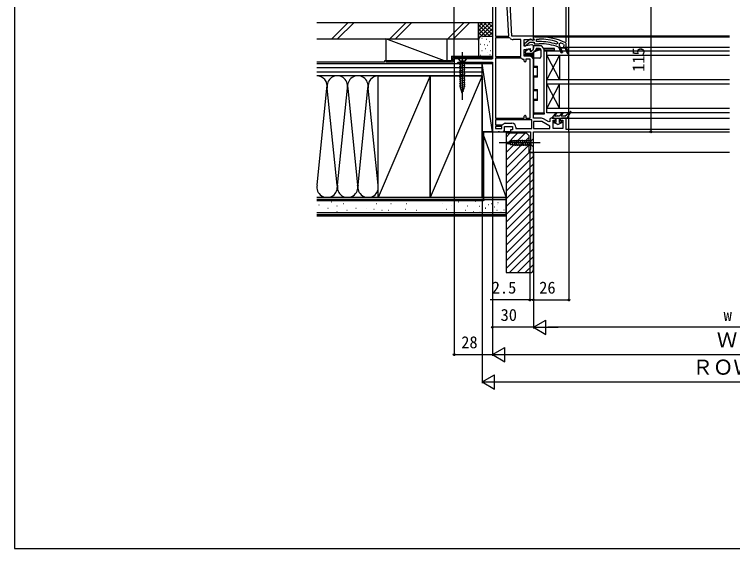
# Model space of a CAD drawing. Units: millimetres, scale not verified. Extents: x -525 to 525, y -783 to 779.
# Drawn here: x -525 to 1, y -783 to -392 of the extents above; entities that cross this region are included whole.
import ezdxf
from ezdxf.enums import TextEntityAlignment as Align

# ---------------------------------------------------------------- set-up
doc = ezdxf.new("R2010")
doc.units = ezdxf.units.MM
doc.header["$LTSCALE"] = 4
for name, color, linetype in [('0-2_YKK_11', 7, 'Continuous'), ('0-3_YKK_12', 2, 'Continuous'), ('0-4_YKK_13', 4, 'Continuous'), ('0-6_YKK_D', 6, 'Continuous'), ('0-7_YKK_ZWAK', 7, 'Continuous'), ('0-8_YSS_K', 3, 'Continuous'), ('0-9_YSS_KE', 3, 'Continuous')]:
    doc.layers.add(name, color=color, linetype=linetype)
doc.styles.add('ＭＳ ゴシック', font='')
doc.styles.get('ＭＳ ゴシック').set_extended_font_data('MS Gothic')

msp = doc.modelspace()

# ---------------------------------------------------------------- linework, layer by layer
at = {"layer": '0-2_YKK_11'}
for p, q in [((-129.8, -467.7), (-132, -467.7)), ((-165.1, -471.4), (-160.7, -471.4))]:
    msp.add_line(p, q, dxfattribs=at)
for points in [[(-175, -363.7), (-175, -424.3), (-203, -424.3), (-203, -427.7), (-201.1, -427.7), (-200.6, -427.2), (-200.1, -426.7), (-175, -426.7), (-175, -477.7), (-170.758, -477.7), (-170.575, -477.58), (-170.025, -477.58), (-169.842, -477.7), (-167.2, -477.7)], [(-146.174, -413.915), (-151.8, -414.907), (-151.8, -410.1), (-146.444, -410.1), (-145.576, -410.642), (-145, -410.323), (-145, -407.7), (-160.642, -407.7), (-162.95, -363.648)], [(-162.076, -409.076), (-162.458, -408.9), (-172.6, -408.9), (-172.6, -422.6)], [(-172.6, -422.6), (-154.2, -422.6), (-154.2, -410.1), (-159.865, -410.1)], [(-147.517, -410.113), (-151.501, -413.225), (-151.501, -414.7), (-150.399, -414.7), (-149.9, -414.225), (-149.708, -413.855), (-147.462, -412.1), (-144.301, -412.1), (-144.301, -413.2), (-140.633, -413.2)], [(-140.633, -408.2), (-145.001, -408.2), (-145.001, -409.3), (-144.563, -409.796), (-144.301, -410.094), (-144.301, -410.5), (-145.701, -410.5), (-146.101, -410.3)], [(-140.633, -411.6), (-142.701, -411.6), (-142.701, -409.8), (-140.633, -409.8)], [(-147.9, -422.2), (-151.8, -422.2), (-151.8, -417.344), (-147.4, -416.568), (-147.4, -418.7), (-146.5, -418.7), (-145, -417.2), (-145, -414.9)], [(-127.756, -411.709), (-127.401, -412.187), (-127.401, -413.024), (-128.048, -413.501)], [(-119.972, -420.448), (-121.663, -416.2), (-125.14, -416.2), (-123.766, -419.652), (-124.509, -419.948), (-126.001, -416.2), (-126.001, -415.7), (-125.501, -415.7), (-125.426, -415.11), (-125.801, -414.625), (-125.801, -414.6), (-125.801, -413.065), (-125.126, -412.596)], [(-122.901, -413.495), (-122.601, -413.953), (-122.601, -414.625), (-122.976, -415.11), (-122.901, -415.7), (-121.001, -415.7), (-119.229, -420.152), (-121.001, -415.7), (-121.001, -412.918), (-121.29, -412.465)], [(-126.618, -415.67), (-126.447, -415.7), (-126.001, -415.7), (-126.001, -416.2), (-124.509, -419.948), (-123.766, -419.652), (-125.14, -416.2), (-121.663, -416.2), (-119.972, -420.448)], [(-172.6, -423.8), (-172.6, -467.7), (-151.6, -467.7), (-151.6, -466.3)], [(-153.455, -423.938), (-153.8, -423.8), (-172.6, -423.8)], [(-151.6, -426), (-151.6, -425.084), (-152.048, -424.587)], [(-150.4, -466.3), (-150.4, -467.7), (-147.4, -467.7), (-147.4, -424.6), (-150.4, -424.6), (-150.4, -426)], [(-138.973, -467.7), (-145, -467.7), (-145, -425.1)], [(-166.2, -476.7), (-166.2, -473.8), (-160.2, -473.8), (-160.2, -476.2), (-161.8, -476.2), (-161.8, -477.7), (-147, -477.7), (-147, -490.608), (-147.25, -490.904), (-147.5, -491.2), (-147.5, -492.7), (-145, -492.7), (-145, -477.7), (-119, -477.7), (-119, -475.9), (-121, -475.9), (-121, -467.7), (-124.3, -467.7)], [(-146.2, -468.9), (-172.6, -468.9), (-172.6, -472.6), (-167.692, -472.6), (-167.31, -472.422)], [(-157.8, -474.3), (-157.8, -475.3), (-146.2, -475.3), (-146.2, -468.9)], [(-133, -468.7), (-133, -470.045), (-133.567, -470.373), (-137.523, -468.089)], [(-125.3, -468.7), (-125.3, -469.2), (-123.4, -469.2), (-123.4, -475.2), (-130.6, -475.2), (-130.6, -469.2), (-128.8, -469.2), (-128.8, -468.7)]]:
    msp.add_lwpolyline(points, dxfattribs=at)
for points in [[(-163.045, -407.7), (-165.278, -365.1), (-172.6, -365.1), (-172.6, -407.7)], [(-145, -475.3), (-133, -475.3), (-133, -473.471), (-138.839, -470.1), (-145, -470.1)], [(-172.6, -475.3), (-168, -475.3), (-168, -473.8), (-172.6, -473.8)]]:
    msp.add_lwpolyline(points, close=True, dxfattribs=at)
for centre, radius, start, end in [((-159.865, -407.2), 2.9, 220.32022, 270.00001), ((-146.901, -410.9), 1, 36.86989, 128.08672), ((-140.633, -454.2), 46, 65.13402, 89.99999), ((-140.633, -454.2), 44.4, 73.13981, 90.00001), ((-146, -414.9), 1, 360, 99.99998), ((-140.633, -454.2), 42.6, 72.81723, 90.00001), ((-140.633, -454.2), 41, 70.01112, 90.00001), ((-140.633, -454.2), 44.4, 66.46078, 69.55779), ((-119.601, -420.3), 0.4, 201.69939, 21.69941), ((-119.601, -420.3), 0.4, 201.69939, 21.69941), ((-151.8, -422.2), 2.4, 226.39716, 264.0622), ((-151, -426), 0.6, 179.99999, 0.00001), ((-147.9, -425.1), 2.9, 0.00001, 89.99999), ((-151, -466.3), 0.6, 359.99999, 180.00001), ((-138.973, -470.6), 2.9, 60.00001, 90.00002), ((-132, -468.7), 1, 90.00001, 179.99999), ((-129.8, -468.7), 1, 0.00001, 89.99999), ((-124.3, -468.7), 1, 90.00001, 179.99999), ((-165.1, -474.3), 2.9, 90.00001, 139.63901), ((-160.7, -474.3), 2.9, 0.00001, 89.99999), ((-167.2, -476.7), 1, 270.00001, 359.99999)]:
    msp.add_arc(centre, radius, start, end, dxfattribs=at)
at = {"layer": '0-3_YKK_12'}
for p, q in [((-1.458, -407.7), (-145.501, -407.7)), ((-143.736, -408.202), (-1.458, -408.201)), ((-135, -463.7), (-135, -418.701)), ((-1.458, -418.701), (-135, -418.701)), ((-121.001, -415.7), (-1.458, -415.7)), ((-135, -439.7), (-125.947, -421.691)), ((-135, -421.7), (-125.947, -439.691)), ((-1.458, -421.7), (-135, -421.7)), ((-125.947, -421.691), (-125.947, -439.691)), ((-1.458, -439.7), (-135, -439.7)), ((-135, -460.7), (-125.947, -442.7)), ((-135, -442.7), (-125.947, -460.7)), ((-1.458, -442.7), (-135, -442.7)), ((-125.947, -460.7), (-125.947, -442.7)), ((-1.458, -460.7), (-135, -460.7)), ((-1.458, -463.7), (-135, -463.7)), ((-121.501, -467.7), (-1.458, -467.7)), ((-169.841, -477.7), (-170.758, -477.7)), ((-161.299, -477.7), (-167.199, -477.7)), ((-1.458, -475.9), (-119.501, -475.9)), ((-119.501, -477.7), (-1.458, -477.7)), ((-1.458, -492.7), (-146.539, -492.7))]:
    msp.add_line(p, q, dxfattribs=at)
at = {"layer": '0-4_YKK_13'}
for p, q in [((-145.02, -414.7), (-145, -414.7)), ((-145, -414.9), (-145, -414.7)), ((-145, -414.9), (-145, -416.493)), ((-139.721, -414.7), (-144.8, -414.7)), ((-137.066, -417.118), (-138.55, -415.263)), ((-197, -419.3), (-197, -454.3)), ((-151, -419.247), (-151, -419.9)), ((-148.352, -417.236), (-150.872, -419.001)), ((-150.7, -420.2), (-145.879, -420.2)), ((-150.5, -418.74), (-150.5, -417.115)), ((-150.5, -420.9), (-150.5, -420.2)), ((-150.2, -417.062), (-150.2, -418.53)), ((-150.2, -420.2), (-150.2, -420.9)), ((-149.017, -420.62), (-147.782, -420.2)), ((-147.915, -417.2), (-148.237, -417.2)), ((-147.4, -417.893), (-147.742, -417.3)), ((-145.525, -420.054), (-143.146, -417.675)), ((-145, -419.528), (-145, -423.7)), ((-143.172, -417.7), (-139.5, -417.7)), ((-143, -417.321), (-143, -416.9)), ((-142.8, -416.7), (-140.5, -416.7)), ((-140.6, -416.7), (-142.8, -416.7)), ((-140.5, -416.7), (-140.6, -416.7)), ((-139.75, -417.039), (-139.75, -417.7)), ((-139.5, -417.7), (-139.5, -422.7)), ((-139.5, -418.701), (-139.5, -418.701)), ((-129.8, -416.7), (-137.4, -416.7)), ((-137, -463.7), (-137, -417.305)), ((-137, -417.7), (-129.8, -417.7)), ((-137, -417.7), (-137, -418.701)), ((-129.5, -418.701), (-137, -418.701)), ((-129.8, -417.7), (-129.5, -417.7)), ((-129.5, -418.701), (-129.5, -417.7)), ((-193.9, -424.3), (-200.1, -424.3)), ((-200.1, -424.3), (-198.55, -425.85)), ((-198.55, -425.85), (-198.55, -444.384)), ((-195.45, -425.85), (-198.55, -425.85)), ((-193.9, -424.3), (-195.45, -425.85)), ((-195.45, -444.384), (-195.45, -425.85)), ((-151.3, -422.2), (-151.3, -421.5)), ((-151, -421.2), (-145.3, -421.2)), ((-151, -421.5), (-151, -421.2)), ((-145.3, -421.5), (-151, -421.5)), ((-150.2, -420.9), (-150.5, -420.9)), ((-146.842, -422.4), (-145, -422.4)), ((-145, -422.7), (-146.272, -422.7)), ((-145.3, -421.2), (-145.3, -421.5)), ((-145, -423.7), (-145, -429.7)), ((-140.5, -423.7), (-145, -423.7)), ((-199.1, -428.276), (-194.9, -427.151)), ((-199.1, -429.829), (-194.9, -428.704)), ((-199.1, -431.382), (-194.9, -430.257)), ((-145, -429.7), (-142, -429.7)), ((-142, -437.7), (-142, -429.7)), ((-199.1, -432.935), (-194.9, -431.81)), ((-199.1, -434.488), (-194.9, -433.363)), ((-199.1, -436.041), (-194.9, -434.916)), ((-199.1, -437.594), (-194.9, -436.469)), ((-199.1, -439.147), (-194.9, -438.021)), ((-199.1, -440.7), (-194.9, -439.574)), ((-199.1, -442.253), (-194.9, -441.127)), ((-145, -436.7), (-142, -436.7)), ((-145, -437.7), (-145, -436.7)), ((-145, -437.7), (-145, -446.7)), ((-142, -437.7), (-145, -437.7)), ((-199.1, -443.806), (-194.9, -442.68)), ((-198.841, -445.289), (-194.9, -444.233)), ((-197, -449.3), (-198.55, -444.384)), ((-198.39, -446.721), (-195.354, -445.908)), ((-197, -449.3), (-195.45, -444.384)), ((-145, -446.7), (-142, -446.7)), ((-142, -454.7), (-142, -446.7)), ((-197.938, -448.153), (-195.888, -447.604)), ((-145, -453.7), (-142, -453.7)), ((-145, -454.7), (-145, -453.7)), ((-145, -454.7), (-145, -463.7)), ((-142, -454.7), (-145, -454.7)), ((-121.844, -466.152), (-117.895, -462.772)), ((-145, -463.7), (-137, -463.7)), ((-137, -464.7), (-144, -464.7)), ((-137, -463.7), (-137, -464.7)), ((-128.615, -463.854), (-131.237, -467.216)), ((-131, -467.7), (-120.3, -467.7)), ((-129.173, -465.877), (-127.984, -464.345)), ((-127.722, -466.2), (-129.015, -466.2)), ((-128.3, -470.755), (-128.3, -467.7)), ((-126.187, -466.2), (-127.322, -466.2)), ((-126.041, -466.136), (-123.893, -463.828)), ((-125.8, -470.755), (-125.8, -467.7)), ((-124.695, -465.864), (-123.307, -464.372)), ((-121.974, -466.2), (-124.548, -466.2)), ((-120.3, -467.7), (-117.446, -463.16)), ((-129.368, -470.2), (-129.6, -470.2)), ((-129.475, -471), (-129.6, -471)), ((-127.05, -472.4), (-129.475, -471)), ((-128.3, -470.755), (-129.168, -470.254)), ((-127.05, -472.4), (-124.625, -471)), ((-125.8, -470.755), (-124.932, -470.254)), ((-124.5, -470.2), (-124.732, -470.2)), ((-124.5, -471), (-124.625, -471)), ((-159.506, -483.6), (-158.38, -487.8)), ((-157.953, -483.6), (-156.827, -487.8)), ((-156.4, -483.6), (-155.274, -487.8)), ((-154.847, -483.6), (-153.721, -487.8)), ((-153.294, -483.6), (-152.169, -487.8)), ((-151.741, -483.6), (-150.616, -487.8)), ((-150.188, -483.6), (-149.063, -487.8)), ((-148.635, -483.6), (-147.51, -487.8)), ((-145, -482.6), (-146.55, -484.15)), ((-145, -488.8), (-145, -482.6)), ((-140, -485.7), (-170, -485.7)), ((-165, -485.7), (-160.084, -484.15)), ((-165, -485.7), (-160.084, -487.25)), ((-163.853, -484.762), (-163.304, -486.811)), ((-162.421, -484.31), (-161.608, -487.346)), ((-160.989, -483.859), (-159.933, -487.8)), ((-146.55, -484.15), (-160.084, -484.15)), ((-160.084, -487.25), (-146.55, -487.25)), ((-146.55, -487.25), (-146.55, -484.15)), ((-145, -488.8), (-146.55, -487.25))]:
    msp.add_line(p, q, dxfattribs=at)
for points in [[(-144.583, -419.112), (-140.435, -417.7), (-139.5, -417.7)], [(-129.5, -417.7), (-129.5, -416.7), (-129.8, -416.7)], [(-151.3, -421.5), (-151, -421.5), (-151, -422.2)], [(-150.2, -421.2), (-150.2, -420.9), (-145, -420.9)], [(-142, -430.7), (-145, -430.7), (-145, -429.7)], [(-142, -447.7), (-145, -447.7), (-145, -446.7)]]:
    msp.add_lwpolyline(points, dxfattribs=at)
for centre, radius, start, end in [((-144.8, -414.9), 0.2, 90, 180), ((-139.721, -416.2), 1.5, 38.65981, 90), ((-150.7, -419.247), 0.3, 125, 180), ((-150.7, -419.9), 0.3, 180, 270), ((-149.5, -419.2), 1.5, 221.81031, 228.18969), ((-149.5, -419.2), 1.5, 242.18186, 288.79043), ((-148.237, -417.4), 0.2, 90, 125), ((-147.915, -417.4), 0.2, 30, 90), ((-145.879, -419.7), 0.5, 270, 315), ((-143.5, -417.321), 0.5, 315, 0), ((-142.8, -416.9), 0.2, 90, 180), ((-140.5, -417.7), 1, 0, 90), ((-137.3, -417.305), 0.3, 0, 38.65981), ((-151, -421.5), 0.3, 90, 180), ((-150.8, -420.9), 0.3, 270, 0), ((-145.3, -420.9), 0.3, 270, 0), ((-145.3, -420.9), 0.6, 270, 300), ((-140.5, -422.7), 1, 270, 0), ((-117.7, -463), 0.3, 327.84718, 130.56105), ((-144, -463.7), 1, 180, 270), ((-131, -467.4), 0.3, 142.05449, 270), ((-129.015, -466), 0.2, 142.18768, 270), ((-128.3, -464.1), 0.4, 322.18768, 142.05449), ((-127.522, -466.2), 0.2, 0, 180), ((-126.187, -466), 0.2, 270, 317.0674), ((-124.548, -466), 0.2, 137.0674, 270), ((-123.6, -464.1), 0.4, 317.0674, 137.0674), ((-121.974, -466), 0.2, 270, 310.56105), ((-129.6, -470.6), 0.4, 90, 270), ((-129.368, -470.6), 0.4, 60, 90), ((-124.732, -470.6), 0.4, 90, 120), ((-124.5, -470.6), 0.4, 270, 90)]:
    msp.add_arc(centre, radius, start, end, dxfattribs=at)
at = {"layer": '0-6_YKK_D'}
for p, q in [((-203.001, -423.8), (-203.001, -341.7)), ((-145, -407.2), (-145, -341.7)), ((-145, -407.2), (-145, -341.7)), ((-121.001, -411.918), (-121.001, -341.7)), ((-121.001, -411.918), (-121.001, -341.7)), ((-119, -475.4), (-119, -341.7)), ((-59, -362.7), (-59, -477.7)), ((-203, -428.2), (-203, -641.701)), ((-175, -478.2), (-175, -621.701)), ((-175, -478.2), (-175, -641.701)), ((-174.998, -478.4), (-174.998, -641.701)), ((-119, -478.2), (-119, -601.701)), ((-147.5, -493.2), (-147.5, -601.701)), ((-145, -493.199), (-145, -601.701)), ((-145, -493.199), (-145, -601.701)), ((-145, -493.2), (-145, -621.701)), ((-182.5, -526.7), (-182.5, -661.701)), ((-145, -593.703), (-145, -621.701)), ((-147.5, -600.701), (-176.535, -600.701)), ((-145, -600.701), (-147.5, -600.701)), ((-145, -600.701), (-142.45, -600.701)), ((-145, -600.701), (-119, -600.701)), ((-145, -620.701), (-135.907, -615.451)), ((-135.907, -625.951), (-135.907, -615.451)), ((-145, -620.701), (-175, -620.701)), ((-145, -620.701), (-135.907, -625.951)), ((-145, -620.701), (-126.813, -620.701)), ((134.502, -620.701), (-134.5, -620.701)), ((-175, -640.701), (-165.907, -635.451)), ((-165.907, -645.951), (-165.907, -635.451)), ((-203, -640.701), (-174.998, -640.701)), ((-175, -640.701), (-165.907, -645.951)), ((-175, -640.701), (-156.813, -640.701)), ((-164.5, -640.701), (164.5, -640.701)), ((-182.5, -660.701), (-173.407, -655.451)), ((-173.407, -665.951), (-173.407, -655.451)), ((-182.5, -660.701), (-173.407, -665.951)), ((-182.5, -660.701), (-164.314, -660.701)), ((-172, -660.701), (172, -660.701))]:
    msp.add_line(p, q, dxfattribs=at)
for centre in [(-59, -477.7), (-147.5, -600.701), (-145, -600.701), (-145, -600.701), (-119, -600.701), (-175, -620.701), (-203, -640.701)]:
    msp.add_circle(centre, 0.637, dxfattribs=at)
at = {"layer": '0-7_YKK_ZWAK'}
msp.add_line((-525, 747.3), (-525, -782.7), dxfattribs=at)
msp.add_lwpolyline([(-525, -782.7), (525, -782.7), (525, 747.3)], dxfattribs=at)
at = {"layer": '0-8_YSS_K'}
for p, q in [((-280.538, -397.7), (-292.538, -409.7)), ((-276.295, -397.7), (-288.295, -409.7)), ((-238.111, -397.7), (-250.111, -409.7)), ((-233.869, -397.7), (-245.869, -409.7)), ((-207.685, -409.7), (-195.685, -397.7)), ((-191.442, -397.7), (-203.442, -409.7)), ((-185.203, -397.7), (-175, -397.7)), ((-185.203, -410.7), (-185.203, -397.7)), ((-176.345, -397.7), (-185.203, -406.558)), ((-179.174, -397.7), (-185.203, -403.729)), ((-182.002, -397.7), (-185.203, -400.901)), ((-184.83, -397.7), (-185.203, -398.073)), ((-175, -399.183), (-185.203, -409.386)), ((-176.889, -407.7), (-185.203, -399.386)), ((-175, -406.761), (-184.061, -397.7)), ((-175, -403.933), (-181.233, -397.7)), ((-175, -401.104), (-178.404, -397.7)), ((-175, -398.276), (-175.576, -397.7)), ((-179.718, -407.7), (-185.203, -402.215)), ((-175, -402.012), (-180.688, -407.7)), ((-175, -404.84), (-177.86, -407.7)), ((-253.003, -409.7), (-208.003, -409.7)), ((-208.003, -425.7), (-208.003, -409.7)), ((-182.529, -407.718), (-185.203, -405.043)), ((-184.408, -408.666), (-185.203, -407.872)), ((-182.398, -409.368), (-182.598, -409.368)), ((-182.203, -407.7), (-175, -407.7)), ((-179.06, -410.035), (-179.26, -410.035)), ((-185.203, -410.7), (-185.203, -421.3)), ((-183.399, -413.707), (-183.599, -413.707)), ((-180.729, -414.041), (-180.929, -414.041)), ((-178.392, -414.375), (-178.592, -414.375)), ((-177.204, -411.866), (-177.404, -411.866)), ((-182.398, -418.381), (-182.598, -418.381)), ((-180.126, -416.834), (-180.326, -416.834)), ((-178.726, -419.382), (-178.926, -419.382)), ((-176.419, -418.295), (-176.619, -418.295)), ((-183.399, -421.722), (-183.599, -421.722)), ((-182.196, -424.3), (-175.196, -424.3)), ((-180.395, -422.554), (-180.595, -422.554)), ((-176.723, -421.389), (-176.923, -421.389)), ((-303.5, -427.7), (-182.5, -427.7)), ((-303.5, -430.7), (-182.5, -430.7)), ((-175, -477.7), (-182.5, -427.7)), ((-182.5, -436.7), (-182.5, -427.7)), ((-303.5, -433.7), (-182.5, -433.7)), ((-182.5, -436.7), (-303.5, -436.7)), ((-258.5, -436.701), (-303.5, -436.701)), ((-220.5, -436.7), (-258.5, -525.7)), ((-258.5, -525.701), (-258.5, -436.701)), ((-182.5, -436.7), (-220.5, -525.7)), ((-303.342, -516.67), (-296.158, -445.733)), ((-288.658, -516.67), (-295.842, -445.733)), ((-288.342, -516.67), (-281.158, -445.733)), ((-280.842, -445.733), (-273.658, -516.67)), ((-273.342, -516.67), (-266.158, -445.733)), ((-258.658, -516.67), (-265.842, -445.733)), ((-175, -477.7), (-182.5, -477.7)), ((-182.5, -477.7), (-165, -525.7)), ((-165, -477.7), (-165, -525.7)), ((-165, -481.511), (-162.189, -478.7)), ((-165, -487.168), (-156.532, -478.7)), ((-165, -492.825), (-150.875, -478.7)), ((-165, -498.482), (-148, -481.482)), ((-165, -504.139), (-148, -487.139)), ((-165, -509.795), (-147.803, -492.598)), ((-165, -515.452), (-145, -495.452)), ((-165, -521.109), (-145, -501.109)), ((-165, -526.766), (-145, -506.766)), ((-165, -532.423), (-145, -512.423)), ((-165, -538.08), (-145, -518.08)), ((-258.5, -525.701), (-303.5, -525.701)), ((-165, -525.7), (-182.5, -525.7)), ((-165, -543.737), (-145, -523.737)), ((-303.5, -527.2), (-165, -527.2)), ((-299.447, -527.442), (-299.647, -527.442)), ((-292.854, -529.09), (-293.054, -529.09)), ((-283.788, -530.414), (-283.988, -530.414)), ((-276.371, -528.266), (-276.571, -528.266)), ((-267.305, -528.266), (-267.505, -528.266)), ((-259.888, -530.414), (-260.088, -530.414)), ((-254.118, -528.266), (-254.318, -528.266)), ((-249.173, -530.414), (-249.373, -530.414)), ((-243.404, -528.266), (-243.604, -528.266)), ((-237.635, -530.414), (-237.835, -530.414)), ((-231.111, -528.266), (-231.311, -528.266)), ((-211.166, -530.414), (-211.366, -530.414)), ((-199.627, -529.09), (-199.827, -529.09)), ((-191.386, -528.266), (-191.586, -528.266)), ((-187.295, -528.699), (-187.495, -528.699)), ((-180.669, -527.919), (-180.869, -527.919)), ((-177.804, -531.148), (-178.004, -531.148)), ((-175.782, -528.266), (-175.982, -528.266)), ((-175.727, -530.414), (-175.927, -530.414)), ((-171.379, -531.148), (-171.579, -531.148)), ((-170.804, -529.611), (-171.004, -529.611)), ((-167.871, -527.53), (-168.071, -527.53)), ((-165, -549.393), (-145, -529.393)), ((-301.92, -531.238), (-302.12, -531.238)), ((-295.326, -533.711), (-295.526, -533.711)), ((-288.733, -532.062), (-288.933, -532.062)), ((-288.733, -536.183), (-288.933, -536.183)), ((-281.316, -535.359), (-281.516, -535.359)), ((-274.722, -533.711), (-274.922, -533.711)), ((-267.305, -533.711), (-267.505, -533.711)), ((-261.536, -534.535), (-261.736, -534.535)), ((-255.767, -535.359), (-255.967, -535.359)), ((-250.822, -535.359), (-251.022, -535.359)), ((-238.459, -534.535), (-238.659, -534.535)), ((-230.286, -535.359), (-230.486, -535.359)), ((-208.693, -534.535), (-208.893, -534.535)), ((-204.572, -531.238), (-204.772, -531.238)), ((-202.924, -536.183), (-203.124, -536.183)), ((-194.682, -535.359), (-194.882, -535.359)), ((-193.034, -532.062), (-193.234, -532.062)), ((-188.913, -536.183), (-189.113, -536.183)), ((-184.177, -532.317), (-184.377, -532.317)), ((-180.142, -533.487), (-180.342, -533.487)), ((-179.848, -533.711), (-180.048, -533.711)), ((-173.309, -532.887), (-173.509, -532.887)), ((-171.606, -535.359), (-171.806, -535.359)), ((-166.381, -534.9), (-166.581, -534.9)), ((-165, -555.05), (-145, -535.05)), ((-303.5, -536.7), (-165, -536.7)), ((-303.5, -539.2), (-165, -539.2)), ((-298.623, -537.007), (-298.823, -537.007)), ((-269.777, -537.007), (-269.977, -537.007)), ((-246.701, -537.007), (-246.901, -537.007)), ((-183.987, -536.605), (-184.187, -536.605)), ((-177.375, -537.007), (-177.575, -537.007)), ((-175.465, -536.995), (-175.665, -536.995)), ((-168.65, -536.605), (-168.85, -536.605)), ((-165, -560.707), (-145, -540.707)), ((-165, -566.364), (-145, -546.364)), ((-165, -572.021), (-145, -552.021)), ((-165, -577.678), (-145, -557.678)), ((-162.366, -580.7), (-145, -563.335)), ((-156.709, -580.7), (-145, -568.991)), ((-151.052, -580.7), (-145, -574.648))]:
    msp.add_line(p, q, dxfattribs=at)
for points in [[(-210.003, -425.7), (-253.003, -409.7), (-253.003, -425.7)], [(-182.5, -477.7), (-182.5, -427.7), (-175, -427.7), (-175, -477.7)], [(-182.5, -525.7), (-182.5, -477.7), (-165.185, -477.7)]]:
    msp.add_lwpolyline(points, dxfattribs=at)
for centre, radius, start, end in [((-182.203, -410.7), 3, 90, 180), ((-182.196, -421.3), 3, 180, 270), ((-303.5, -444.201), 7.5, 348.21647, 90), ((-288.5, -444.201), 7.5, 348.21647, 191.78354), ((-273.5, -444.201), 7.5, 348.21647, 191.78354), ((-258.5, -444.201), 7.5, 90, 191.78354), ((-296, -518.201), 7.5, 168.21638, 11.78352), ((-281, -518.201), 7.5, 168.21638, 11.78352), ((-266, -518.201), 7.5, 168.21638, 11.78352)]:
    msp.add_arc(centre, radius, start, end, dxfattribs=at)
at = {"layer": '0-9_YSS_KE'}
for p, q in [((-303.5, -409.7), (-185.203, -409.7)), ((-254, -425.7), (-254, -426.7)), ((-205, -422.3), (-175, -422.3)), ((-204, -423.3), (-175, -423.3)), ((-254, -426.7), (-303.5, -426.7)), ((-258.5, -525.7), (-258.5, -436.7)), ((-258.5, -436.7), (-220.5, -436.7)), ((-220.5, -436.7), (-220.5, -525.7)), ((-181.5, -477.7), (-181.5, -528.2)), ((-181.5, -477.7), (-181.5, -528.2)), ((-303.5, -525.701), (-165.187, -525.7)), ((-220.5, -525.7), (-258.5, -525.7)), ((-165, -538.2), (-165, -525.7)), ((-181.5, -528.2), (-303.5, -528.2)), ((-181.5, -528.2), (-303.5, -528.2)), ((-303.5, -538.2), (-165, -538.2))]:
    msp.add_line(p, q, dxfattribs=at)
for points in [[(-303.5, -397.7), (-185.203, -397.7), (-185.203, -409.7)], [(-205, -422.3), (-205, -425.7), (-254, -425.7)], [(-204, -423.3), (-204, -426.7), (-253, -426.7)], [(-165, -478.7), (-165, -580.7), (-147, -580.7)], [(-145, -578.7), (-145, -492.7), (-148, -492.7), (-148, -480.7), (-150, -478.7), (-165, -478.7)]]:
    msp.add_lwpolyline(points, dxfattribs=at)
msp.add_lwpolyline([(-220.5, -525.7), (-220.5, -436.7), (-182.5, -436.7), (-182.5, -525.7)], close=True, dxfattribs=at)
msp.add_arc((-147, -578.7), 2, 270.00001, 359.99999, dxfattribs=at)

# ---------------------------------------------------------------- texts
at = {"layer": '0-6_YKK_D', "style": 'ＭＳ ゴシック'}
msp.add_text('115', height=8.798, rotation=90, dxfattribs=at).set_placement((-61, -433.768), align=Align.BOTTOM_LEFT)
for s, height, p in [('2.5', 8.798, (-175.421, -598.701)), ('26', 8.798, (-140.693, -598.701)), ('30', 8.798, (-168.961, -618.701)), ('w', 8.798, (-5.658, -618.701)), ('Ｗ', 11, (-10.653, -638.701)), ('28', 8.798, (-197.76, -638.701)), ('ＲＯＷ', 11, (-28.509, -658.701))]:
    msp.add_text(s, height=height, dxfattribs=at).set_placement(p, align=Align.BOTTOM_LEFT)

doc.saveas('drawing.dxf')
